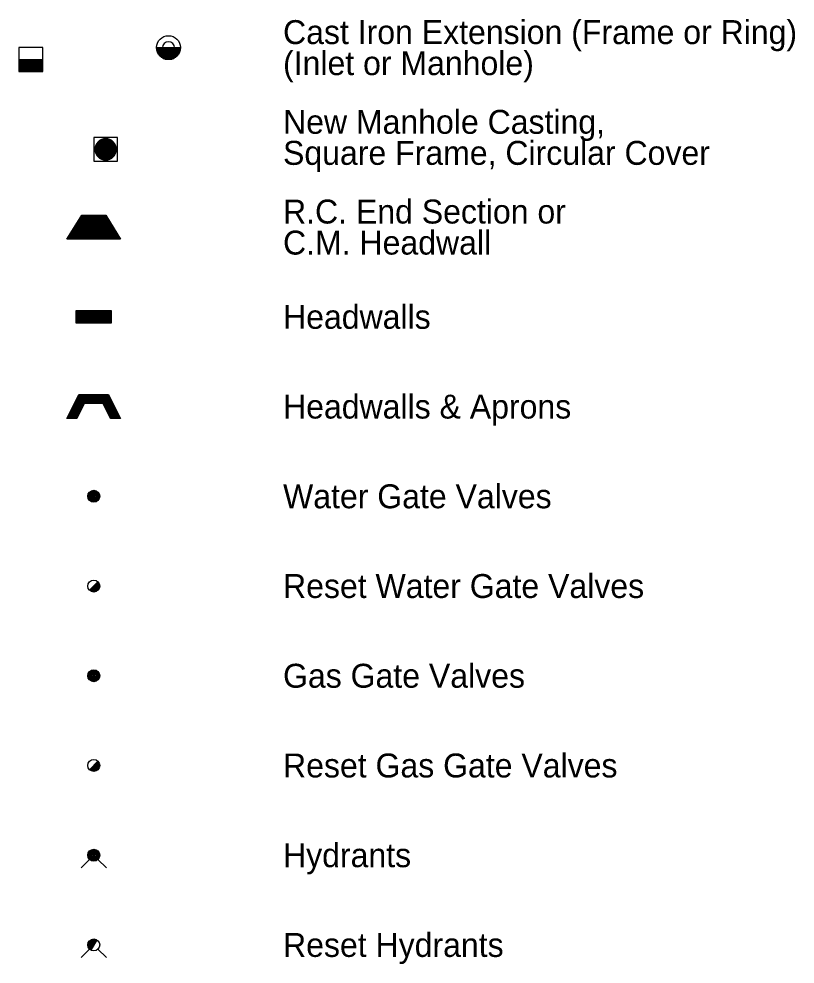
# Model space of a CAD drawing. Extents: x 215757 to 216806, y 859891 to 860551.
# Drawn here: x 216228.2 to 216344.9, y 860271.8 to 860414 of the extents above; entities that cross this region are included whole.
import ezdxf

# ---------------------------------------------------------------- set-up
doc = ezdxf.new("R2010")
doc.units = 0
for name, color, linetype in [('1', 7, 'Continuous'), ('14', 7, 'Continuous'), ('15', 7, 'Continuous'), ('9', 7, 'Continuous')]:
    doc.layers.add(name, color=color, linetype=linetype)

msp = doc.modelspace()

# ---------------------------------------------------------------- linework, layer by layer
at = {"layer": '14'}
msp.add_line((216238.79, 860301.09), (216240.07, 860302.36), dxfattribs=at)
for centre in [(216239.43, 860315.22), (216239.43, 860301.72)]:
    msp.add_circle(centre, 0.9, dxfattribs=at)
for centre, radius, start, end in [((216239.43, 860315.22), 0.81, 0, 180), ((216239.43, 860315.22), 0.81, 180, 0), ((216239.43, 860315.22), 0.72, 0, 180), ((216239.43, 860315.22), 0.72, 180, 0), ((216239.43, 860315.22), 0.63, 0, 180), ((216239.43, 860315.22), 0.63, 180, 0), ((216239.43, 860315.22), 0.54, 0, 180), ((216239.43, 860315.22), 0.54, 180, 0), ((216239.43, 860315.22), 0.45, 0, 180), ((216239.43, 860315.22), 0.45, 180, 0), ((216239.43, 860315.22), 0.36, 0, 180), ((216239.43, 860315.22), 0.36, 180, 0), ((216239.43, 860315.22), 0.27, 0, 180), ((216239.43, 860315.22), 0.27, 180, 0), ((216239.43, 860315.22), 0.18, 0, 180), ((216239.43, 860315.22), 0.18, 180, 0), ((216239.43, 860315.22), 0.09, 0, 180), ((216239.43, 860315.22), 0.09, 180, 0), ((216239.43, 860301.72), 0.81, 225, 45), ((216239.43, 860301.72), 0.72, 225, 45), ((216239.43, 860301.72), 0.63, 225, 45), ((216239.43, 860301.72), 0.54, 225, 45), ((216239.43, 860301.72), 0.45, 225, 45), ((216239.43, 860301.72), 0.36, 225, 45), ((216239.43, 860301.72), 0.27, 225, 45), ((216239.43, 860301.72), 0.18, 225, 45), ((216239.43, 860301.72), 0.09, 225, 45)]:
    msp.add_arc(centre, radius, start, end, dxfattribs=at)
at = {"layer": '15'}
for p, q in [((216238.79, 860328.09), (216240.07, 860329.36)), ((216238.79, 860287.59), (216237.52, 860286.31)), ((216240.07, 860287.59), (216241.34, 860286.31)), ((216239.88, 860275.5), (216238.98, 860273.95)), ((216238.79, 860274.09), (216237.52, 860272.82)), ((216240.07, 860274.09), (216241.34, 860272.82))]:
    msp.add_line(p, q, dxfattribs=at)
for centre in [(216239.43, 860342.22), (216239.43, 860328.72), (216239.43, 860288.22), (216239.43, 860274.72)]:
    msp.add_circle(centre, 0.9, dxfattribs=at)
for centre, radius, start, end in [((216239.43, 860342.22), 0.81, 0, 180), ((216239.43, 860342.22), 0.81, 180, 0), ((216239.43, 860342.22), 0.72, 0, 180), ((216239.43, 860342.22), 0.72, 180, 0), ((216239.43, 860342.22), 0.63, 0, 180), ((216239.43, 860342.22), 0.63, 180, 0), ((216239.43, 860342.22), 0.54, 0, 180), ((216239.43, 860342.22), 0.54, 180, 0), ((216239.43, 860342.22), 0.45, 0, 180), ((216239.43, 860342.22), 0.45, 180, 0), ((216239.43, 860342.22), 0.36, 0, 180), ((216239.43, 860342.22), 0.36, 180, 0), ((216239.43, 860342.22), 0.27, 0, 180), ((216239.43, 860342.22), 0.27, 180, 0), ((216239.43, 860342.22), 0.18, 0, 180), ((216239.43, 860342.22), 0.18, 180, 0), ((216239.43, 860342.22), 0.09, 0, 180), ((216239.43, 860342.22), 0.09, 180, 0), ((216239.43, 860328.72), 0.81, 225, 45), ((216239.43, 860328.72), 0.72, 225, 45), ((216239.43, 860328.72), 0.63, 225, 45), ((216239.43, 860328.72), 0.54, 225, 45), ((216239.43, 860328.72), 0.45, 225, 45), ((216239.43, 860328.72), 0.36, 225, 45), ((216239.43, 860328.72), 0.27, 225, 45), ((216239.43, 860328.72), 0.18, 225, 45), ((216239.43, 860328.72), 0.09, 225, 45), ((216239.43, 860288.22), 0.81, 360, 180), ((216239.43, 860288.22), 0.81, 180, 360), ((216239.43, 860288.22), 0.72, 360, 180), ((216239.43, 860288.22), 0.72, 180, 360), ((216239.43, 860288.22), 0.63, 360, 180), ((216239.43, 860288.22), 0.63, 180, 360), ((216239.43, 860288.22), 0.54, 360, 180), ((216239.43, 860288.22), 0.54, 180, 360), ((216239.43, 860288.22), 0.45, 360, 180), ((216239.43, 860288.22), 0.45, 180, 360), ((216239.43, 860288.22), 0.36, 360, 180), ((216239.43, 860288.22), 0.36, 180, 360), ((216239.43, 860288.22), 0.27, 360, 180), ((216239.43, 860288.22), 0.27, 180, 360), ((216239.43, 860288.22), 0.18, 360, 180), ((216239.43, 860288.22), 0.18, 180, 360), ((216239.43, 860288.22), 0.09, 360, 180), ((216239.43, 860288.22), 0.09, 180, 360), ((216239.43, 860274.72), 0.81, 60, 240), ((216239.43, 860274.72), 0.72, 60, 240), ((216239.43, 860274.72), 0.63, 60, 240), ((216239.43, 860274.72), 0.54, 60, 240), ((216239.43, 860274.72), 0.45, 60, 240), ((216239.43, 860274.72), 0.36, 60, 240), ((216239.43, 860274.72), 0.27, 60, 240), ((216239.43, 860274.72), 0.18, 60, 240), ((216239.43, 860274.72), 0.09, 60, 240)]:
    msp.add_arc(centre, radius, start, end, dxfattribs=at)
at = {"layer": '9'}
for p, q in [((216248.88, 860409.72), (216252.48, 860409.72)), ((216248.88, 860409.63), (216252.48, 860409.63)), ((216248.89, 860409.54), (216252.47, 860409.54)), ((216248.9, 860409.45), (216252.46, 860409.45)), ((216248.92, 860409.36), (216252.44, 860409.36)), ((216248.94, 860409.27), (216252.42, 860409.27)), ((216248.96, 860409.18), (216252.4, 860409.18)), ((216248.99, 860409.09), (216252.37, 860409.09)), ((216249.03, 860409), (216252.33, 860409)), ((216249.07, 860408.91), (216252.29, 860408.91)), ((216249.12, 860408.82), (216252.24, 860408.82)), ((216249.18, 860408.73), (216252.18, 860408.73)), ((216249.24, 860408.64), (216252.12, 860408.64)), ((216249.31, 860408.55), (216252.05, 860408.55)), ((216228.18, 860407.92), (216231.78, 860407.92)), ((216228.18, 860407.83), (216231.78, 860407.83)), ((216228.18, 860407.74), (216231.78, 860407.74)), ((216228.18, 860407.65), (216231.78, 860407.65)), ((216228.18, 860407.56), (216231.78, 860407.56)), ((216228.18, 860407.47), (216231.78, 860407.47)), ((216228.18, 860407.38), (216231.78, 860407.38)), ((216228.18, 860407.29), (216231.78, 860407.29)), ((216228.18, 860407.2), (216231.78, 860407.2)), ((216228.18, 860407.11), (216231.78, 860407.11)), ((216249.39, 860408.46), (216251.97, 860408.46)), ((216249.49, 860408.37), (216251.87, 860408.37)), ((216249.6, 860408.28), (216251.76, 860408.28)), ((216249.73, 860408.19), (216251.63, 860408.19)), ((216249.89, 860408.1), (216251.46, 860408.1)), ((216250.12, 860408.01), (216251.24, 860408.01)), ((216228.18, 860407.02), (216231.78, 860407.02)), ((216228.18, 860406.93), (216231.78, 860406.93)), ((216228.18, 860406.84), (216231.78, 860406.84)), ((216228.18, 860406.75), (216231.78, 860406.75)), ((216228.18, 860406.66), (216231.78, 860406.66)), ((216228.18, 860406.57), (216231.78, 860406.57)), ((216228.18, 860406.48), (216231.78, 860406.48)), ((216228.18, 860406.39), (216231.78, 860406.39)), ((216228.18, 860406.3), (216231.78, 860406.3)), ((216228.18, 860406.21), (216231.78, 860406.21)), ((216228.18, 860406.12), (216231.78, 860406.12)), ((216237.57, 860384.43), (216241.29, 860384.43)), ((216236.67, 860382.99), (216242.18, 860382.99)), ((216236.73, 860383.08), (216242.13, 860383.08)), ((216236.79, 860383.17), (216242.07, 860383.17)), ((216236.84, 860383.26), (216242.02, 860383.26)), ((216236.9, 860383.35), (216241.96, 860383.35)), ((216236.95, 860383.44), (216241.9, 860383.44)), ((216237.01, 860383.53), (216241.85, 860383.53)), ((216237.07, 860383.62), (216241.79, 860383.62)), ((216237.12, 860383.71), (216241.74, 860383.71)), ((216237.18, 860383.8), (216241.68, 860383.8)), ((216237.24, 860383.89), (216241.62, 860383.89)), ((216237.29, 860383.98), (216241.57, 860383.98)), ((216237.35, 860384.07), (216241.51, 860384.07)), ((216237.4, 860384.16), (216241.45, 860384.16)), ((216237.46, 860384.25), (216241.4, 860384.25)), ((216237.52, 860384.34), (216241.34, 860384.34)), ((216235.77, 860381.55), (216243.09, 860381.55)), ((216235.83, 860381.64), (216243.03, 860381.64)), ((216235.89, 860381.73), (216242.97, 860381.73)), ((216235.94, 860381.82), (216242.92, 860381.82)), ((216236, 860381.91), (216242.86, 860381.91)), ((216236.05, 860382), (216242.8, 860382)), ((216236.11, 860382.09), (216242.75, 860382.09)), ((216236.17, 860382.18), (216242.69, 860382.18)), ((216236.22, 860382.27), (216242.64, 860382.27)), ((216236.28, 860382.36), (216242.58, 860382.36)), ((216236.34, 860382.45), (216242.52, 860382.45)), ((216236.39, 860382.54), (216242.47, 860382.54)), ((216236.45, 860382.63), (216242.41, 860382.63)), ((216236.5, 860382.72), (216242.35, 860382.72)), ((216236.56, 860382.81), (216242.3, 860382.81)), ((216236.62, 860382.9), (216242.24, 860382.9)), ((216235.44, 860381.01), (216243.42, 860381.01)), ((216235.49, 860381.1), (216243.37, 860381.1)), ((216235.55, 860381.19), (216243.31, 860381.19)), ((216235.6, 860381.28), (216243.25, 860381.28)), ((216235.66, 860381.37), (216243.2, 860381.37)), ((216235.72, 860381.46), (216243.14, 860381.46)), ((216236.73, 860370.03), (216242.13, 860370.03)), ((216236.73, 860369.94), (216242.13, 860369.94)), ((216236.73, 860369.85), (216242.13, 860369.85)), ((216236.73, 860369.76), (216242.13, 860369.76)), ((216236.73, 860369.67), (216242.13, 860369.67)), ((216236.73, 860369.58), (216242.13, 860369.58)), ((216236.73, 860369.49), (216242.13, 860369.49)), ((216236.73, 860369.4), (216242.13, 860369.4)), ((216236.73, 860369.31), (216242.13, 860369.31)), ((216236.73, 860369.22), (216242.13, 860369.22)), ((216236.73, 860369.13), (216242.13, 860369.13)), ((216236.73, 860369.04), (216242.13, 860369.04)), ((216236.73, 860368.95), (216242.13, 860368.95)), ((216236.73, 860368.86), (216242.13, 860368.86)), ((216236.73, 860368.77), (216242.13, 860368.77)), ((216236.73, 860368.68), (216242.13, 860368.68)), ((216236.73, 860368.59), (216242.13, 860368.59)), ((216236.73, 860368.5), (216242.13, 860368.5)), ((216236.73, 860368.41), (216242.13, 860368.41)), ((216237.09, 860357.34), (216241.77, 860357.34)), ((216237.13, 860357.43), (216241.72, 860357.43)), ((216237.18, 860357.52), (216241.68, 860357.52)), ((216236.37, 860355.9), (216237.88, 860355.9)), ((216236.41, 860355.99), (216237.92, 860355.99)), ((216236.46, 860356.08), (216237.97, 860356.08)), ((216236.5, 860356.17), (216238.01, 860356.17)), ((216236.55, 860356.26), (216242.31, 860356.26)), ((216236.59, 860356.35), (216242.26, 860356.35)), ((216236.64, 860356.44), (216242.22, 860356.44)), ((216236.68, 860356.53), (216242.17, 860356.53)), ((216236.73, 860356.62), (216242.13, 860356.62)), ((216236.77, 860356.71), (216242.08, 860356.71)), ((216236.82, 860356.8), (216242.04, 860356.8)), ((216236.86, 860356.89), (216241.99, 860356.89)), ((216236.91, 860356.98), (216241.95, 860356.98)), ((216236.95, 860357.07), (216241.9, 860357.07)), ((216237, 860357.16), (216241.86, 860357.16)), ((216237.04, 860357.25), (216241.81, 860357.25)), ((216240.84, 860356.17), (216242.35, 860356.17)), ((216240.89, 860356.08), (216242.4, 860356.08)), ((216240.93, 860355.99), (216242.44, 860355.99)), ((216240.98, 860355.9), (216242.49, 860355.9)), ((216235.69, 860354.55), (216237.2, 860354.55)), ((216235.74, 860354.64), (216237.25, 860354.64)), ((216235.78, 860354.73), (216237.29, 860354.73)), ((216235.83, 860354.82), (216237.34, 860354.82)), ((216235.87, 860354.91), (216237.38, 860354.91)), ((216235.92, 860355), (216237.43, 860355)), ((216235.96, 860355.09), (216237.47, 860355.09)), ((216236.01, 860355.18), (216237.52, 860355.18)), ((216236.05, 860355.27), (216237.56, 860355.27)), ((216236.1, 860355.36), (216237.61, 860355.36)), ((216236.14, 860355.45), (216237.65, 860355.45)), ((216236.19, 860355.54), (216237.7, 860355.54)), ((216236.23, 860355.63), (216237.74, 860355.63)), ((216236.28, 860355.72), (216237.79, 860355.72)), ((216236.32, 860355.81), (216237.83, 860355.81)), ((216241.02, 860355.81), (216242.53, 860355.81)), ((216241.07, 860355.72), (216242.58, 860355.72)), ((216241.11, 860355.63), (216242.62, 860355.63)), ((216241.16, 860355.54), (216242.67, 860355.54)), ((216241.2, 860355.45), (216242.71, 860355.45)), ((216241.25, 860355.36), (216242.76, 860355.36)), ((216241.29, 860355.27), (216242.8, 860355.27)), ((216241.34, 860355.18), (216242.85, 860355.18)), ((216241.38, 860355.09), (216242.89, 860355.09)), ((216241.43, 860355), (216242.94, 860355)), ((216241.47, 860354.91), (216242.98, 860354.91)), ((216241.52, 860354.82), (216243.03, 860354.82)), ((216241.56, 860354.73), (216243.07, 860354.73)), ((216241.61, 860354.64), (216243.12, 860354.64)), ((216241.65, 860354.55), (216243.16, 860354.55)), ((216235.42, 860354.01), (216236.93, 860354.01)), ((216235.47, 860354.1), (216236.98, 860354.1)), ((216235.51, 860354.19), (216237.02, 860354.19)), ((216235.56, 860354.28), (216237.07, 860354.28)), ((216235.6, 860354.37), (216237.11, 860354.37)), ((216235.65, 860354.46), (216237.16, 860354.46)), ((216241.7, 860354.46), (216243.21, 860354.46)), ((216241.74, 860354.37), (216243.25, 860354.37)), ((216241.79, 860354.28), (216243.3, 860354.28)), ((216241.83, 860354.19), (216243.34, 860354.19)), ((216241.88, 860354.1), (216243.39, 860354.1)), ((216241.92, 860354.01), (216243.43, 860354.01))]:
    msp.add_line(p, q, dxfattribs=at)
for points in [[(216228.18, 860406.12), (216231.78, 860406.12), (216231.78, 860409.72), (216228.18, 860409.72)], [(216239.43, 860392.62), (216243.03, 860392.62), (216243.03, 860396.22), (216239.43, 860396.22)], [(216235.38, 860380.92), (216237.63, 860384.52), (216241.23, 860384.52), (216243.48, 860380.92)], [(216236.73, 860368.32), (216242.13, 860368.32), (216242.13, 860370.12), (216236.73, 860370.12)], [(216235.38, 860353.92), (216237.18, 860357.52), (216241.68, 860357.52), (216243.48, 860353.92), (216241.97, 860353.92), (216240.85, 860356.17), (216238.01, 860356.17), (216236.89, 860353.92)]]:
    msp.add_lwpolyline(points, close=True, dxfattribs=at)
msp.add_circle((216250.68, 860409.72), 1.8, dxfattribs=at)
for centre, radius, start, end in [((216250.68, 860409.72), 0.9, 0, 180), ((216250.68, 860409.72), 0.9, 180, 0), ((216241.23, 860394.42), 1.62, 0, 180), ((216241.23, 860394.42), 1.53, 0, 180), ((216241.23, 860394.42), 1.44, 0, 180), ((216241.23, 860394.42), 1.35, 0, 180), ((216241.23, 860394.42), 1.62, 180, 0), ((216241.23, 860394.42), 1.53, 180, 0), ((216241.23, 860394.42), 1.44, 180, 0), ((216241.23, 860394.42), 1.35, 180, 0), ((216241.23, 860394.42), 1.26, 0, 180), ((216241.23, 860394.42), 1.26, 180, 0), ((216241.23, 860394.42), 1.17, 0, 180), ((216241.23, 860394.42), 1.17, 180, 0), ((216241.23, 860394.42), 1.08, 0, 180), ((216241.23, 860394.42), 1.08, 180, 0), ((216241.23, 860394.42), 0.99, 0, 180), ((216241.23, 860394.42), 0.99, 180, 0), ((216241.23, 860394.42), 0.9, 0, 180), ((216241.23, 860394.42), 0.9, 180, 0), ((216241.23, 860394.42), 0.81, 0, 180), ((216241.23, 860394.42), 0.81, 180, 0), ((216241.23, 860394.42), 0.72, 0, 180), ((216241.23, 860394.42), 0.72, 180, 0), ((216241.23, 860394.42), 0.63, 0, 180), ((216241.23, 860394.42), 0.63, 180, 0), ((216241.23, 860394.42), 0.54, 0, 180), ((216241.23, 860394.42), 0.54, 180, 0), ((216241.23, 860394.42), 0.45, 0, 180), ((216241.23, 860394.42), 0.45, 180, 0), ((216241.23, 860394.42), 0.36, 0, 180), ((216241.23, 860394.42), 0.36, 180, 0), ((216241.23, 860394.42), 0.27, 0, 180), ((216241.23, 860394.42), 0.27, 180, 0), ((216241.23, 860394.42), 0.18, 0, 180), ((216241.23, 860394.42), 0.18, 180, 0), ((216241.23, 860394.42), 0.09, 0, 180), ((216241.23, 860394.42), 0.09, 180, 0)]:
    msp.add_arc(centre, radius, start, end, dxfattribs=at)

# ---------------------------------------------------------------- texts
at = {"layer": '1'}
for s, p in [('Cast Iron Extension (Frame or Ring)', (216267.91, 860410.26)), ('(Inlet or Manhole)', (216267.91, 860405.59)), ('New Manhole Casting,', (216267.91, 860396.76)), ('Square Frame, Circular Cover', (216267.91, 860392.09)), ('R.C. End Section or', (216267.91, 860383.26)), ('C.M. Headwall', (216267.91, 860378.59)), ('Headwalls', (216267.91, 860367.42)), ('Headwalls & Aprons', (216267.91, 860353.92)), ('Water Gate Valves', (216267.91, 860340.42)), ('Reset Water Gate Valves', (216267.91, 860326.92)), ('Gas Gate Valves', (216267.91, 860313.42)), ('Reset Gas Gate Valves', (216267.91, 860299.92)), ('Hydrants', (216267.91, 860286.42)), ('Reset Hydrants', (216267.91, 860272.92))]:
    msp.add_text(s, height=3.6, dxfattribs=at).set_placement(p)

doc.saveas('drawing.dxf')
